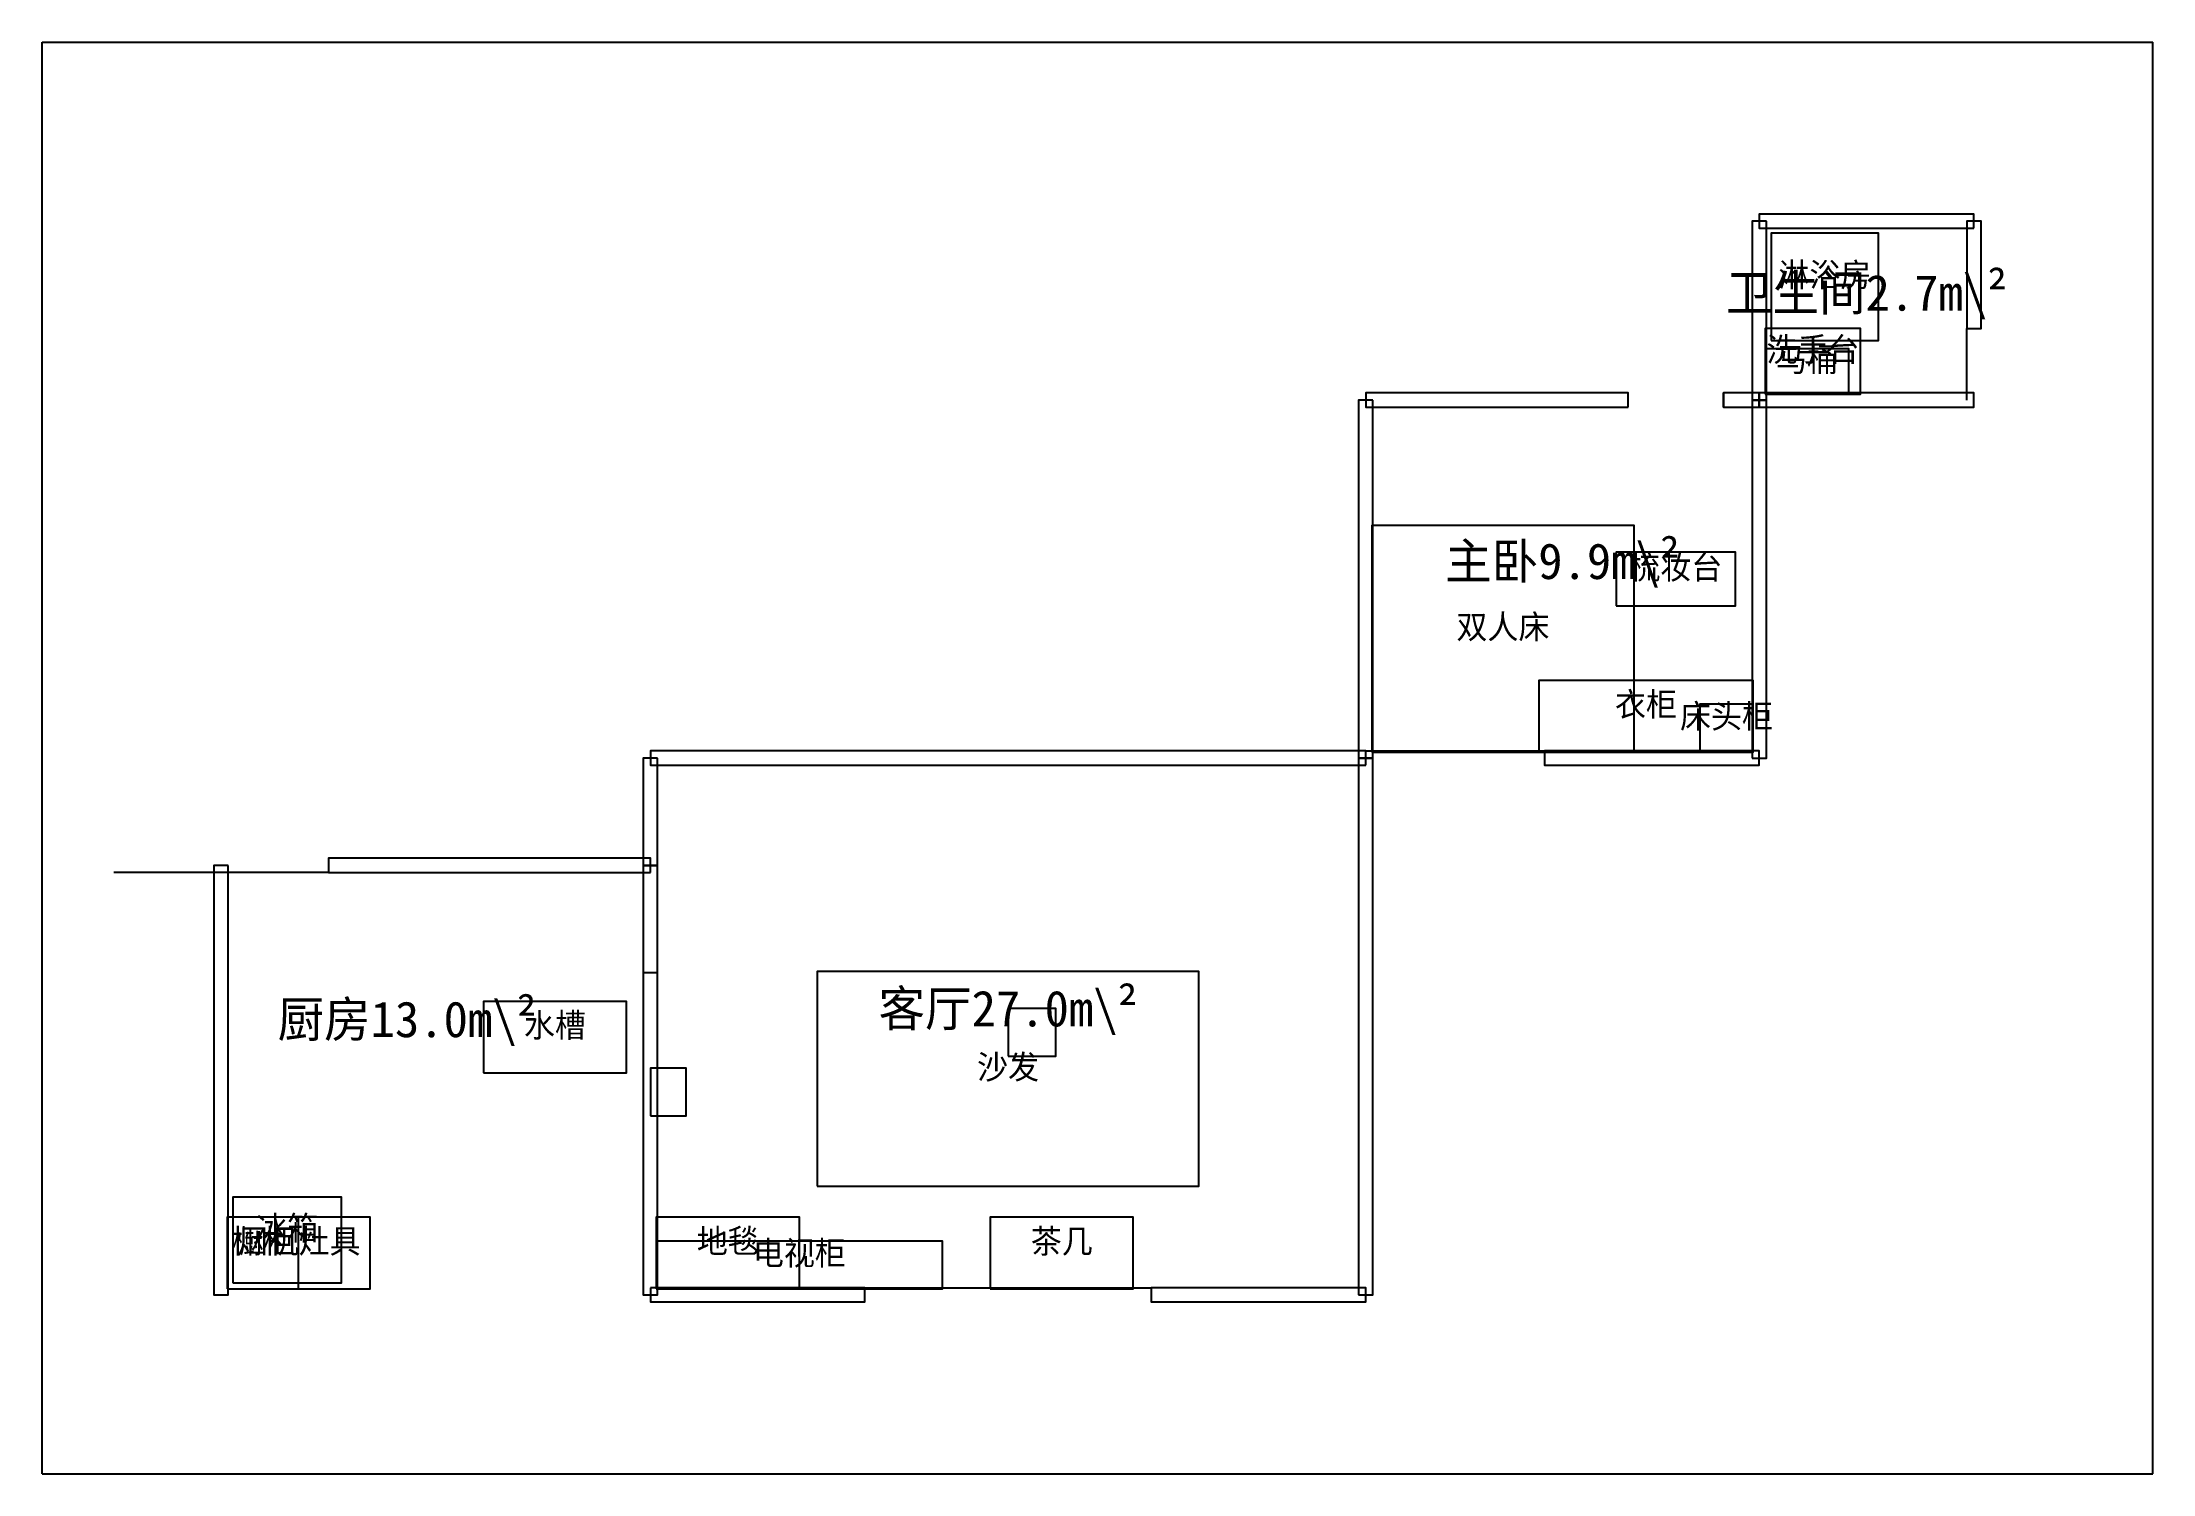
# Model space of a CAD drawing. Header units: metres. Extents: x -5100 to 12600, y -1500 to 10500.
import ezdxf
from ezdxf.enums import TextEntityAlignment as Align

# ---------------------------------------------------------------- set-up
doc = ezdxf.new("R2010")
doc.units = ezdxf.units.M
for name, color, linetype in [('墙体', 7, 'Continuous'), ('家具', 7, 'Continuous'), ('尺寸标注', 7, 'Continuous'), ('房间标注', 7, 'Continuous'), ('柱', 7, 'Continuous'), ('梁', 7, 'Continuous'), ('门窗', 7, 'Continuous')]:
    doc.layers.add(name, color=color, linetype=linetype)

msp = doc.modelspace()

# ---------------------------------------------------------------- linework, layer by layer
at = {"layer": '墙体'}
for points in [[(11100, 8940), (11100, 9060), (9300, 9060), (9300, 8940), (11100, 8940)], [(9360, 9000), (9240, 9000), (9240, 7500), (9360, 7500), (9360, 9000)], [(11040, 8100), (11160, 8100), (11160, 9000), (11040, 9000), (11040, 8100)], [(6060, 7500), (5940, 7500), (5940, 4500), (6060, 4500), (6060, 7500)], [(8200, 7440), (8200, 7560), (6000, 7560), (6000, 7440), (8200, 7440)], [(9300, 7440), (9300, 7560), (9000, 7560), (9000, 7440), (9300, 7440)], [(9240, 4500), (9360, 4500), (9360, 7500), (9240, 7500), (9240, 4500)], [(9300, 7560), (9300, 7440), (11100, 7440), (11100, 7560), (9300, 7560)], [(60, 4500), (-60, 4500), (-60, 3600), (60, 3600), (60, 4500)], [(6000, 4440), (6000, 4560), (0, 4560), (0, 4440), (6000, 4440)], [(5940, 0), (6060, 0), (6060, 4500), (5940, 4500), (5940, 0)], [(7500, 4560), (7500, 4440), (9300, 4440), (9300, 4560), (7500, 4560)], [(-3540, 3600), (-3660, 3600), (-3660, 0), (-3540, 0), (-3540, 3600)], [(0, 3540), (0, 3660), (-2700, 3660), (-2700, 3540), (0, 3540)], [(-60, 0), (60, 0), (60, 3600), (-60, 3600), (-60, 0)], [(60, 2700), (-60, 2700), (-60, 0), (60, 0), (60, 2700)], [(0, 60), (0, -60), (1800, -60), (1800, 60), (0, 60)], [(4200, 60), (4200, -60), (6000, -60), (6000, 60), (4200, 60)]]:
    msp.add_lwpolyline(points, dxfattribs=at)
at = {"layer": '家具'}
for points in [[(9400, 8000), (10300, 8000), (10300, 8900), (9400, 8900), (9400, 8000)], [(9350, 7550), (10150, 7550), (10150, 8100), (9350, 8100), (9350, 7550)], [(9350, 7550), (10050, 7550), (10050, 7930), (9350, 7930), (9350, 7550)], [(6050, 4550), (8250, 4550), (8250, 6450), (6050, 6450), (6050, 4550)], [(8100, 5775), (9100, 5775), (9100, 6225), (8100, 6225), (8100, 5775)], [(7450, 4550), (9250, 4550), (9250, 5150), (7450, 5150), (7450, 4550)], [(8800, 4550), (9250, 4550), (9250, 4950), (8800, 4950), (8800, 4550)], [(1400, 910), (4600, 910), (4600, 2710), (1400, 2710), (1400, 910)], [(-1400, 1860), (-200, 1860), (-200, 2460), (-1400, 2460), (-1400, 1860)], [(-3500, 100), (-2590, 100), (-2590, 820), (-3500, 820), (-3500, 100)], [(-3550, 50), (-2950, 50), (-2950, 650), (-3550, 650), (-3550, 50)], [(-3550, 50), (-2350, 50), (-2350, 650), (-3550, 650), (-3550, 50)], [(50, 50), (1250, 50), (1250, 650), (50, 650), (50, 50)], [(2850, 50), (4050, 50), (4050, 650), (2850, 650), (2850, 50)], [(50, 50), (2450, 50), (2450, 450), (50, 450), (50, 50)]]:
    msp.add_lwpolyline(points, dxfattribs=at)
at = {"layer": '尺寸标注'}
for p, q in [((-5100, 10500), (12600, 10500)), ((-5100, -1500), (-5100, 10500)), ((12600, -1500), (12600, 10500)), ((-5100, -1500), (12600, -1500))]:
    msp.add_line(p, q, dxfattribs=at)
at = {"layer": '柱'}
msp.add_lwpolyline([(3000, 2000), (3400, 2000), (3400, 2400), (3000, 2400), (3000, 2000)], dxfattribs=at)
at = {"layer": '梁'}
msp.add_lwpolyline([(0, 1500), (300, 1500), (300, 1900), (0, 1900), (0, 1500)], dxfattribs=at)
at = {"layer": '门窗'}
for p, q in [((11040, 7500), (11040, 8100)), ((9000, 7440), (9000, 7560)), ((6000, 4560), (7500, 4560)), ((-2700, 3540), (-4500, 3540)), ((60, 3600), (-60, 3600)), ((1800, 60), (4200, 60))]:
    msp.add_line(p, q, dxfattribs=at)

# ---------------------------------------------------------------- texts
at = {"layer": '家具'}
for s, p in [('淋浴房', (9850, 8450)), ('洗手台', (9750, 7825)), ('马桶', (9700, 7740)), ('梳妆台', (8600, 6000)), ('双人床', (7150, 5500)), ('衣柜', (8350, 4850)), ('床头柜', (9025, 4750)), ('水槽', (-800, 2160)), ('沙发', (3000, 1810)), ('橱柜', (-3250, 350)), ('烟机灶具', (-2950, 350)), ('冰箱', (-3045, 460)), ('地毯', (650, 350)), ('茶几', (3450, 350)), ('电视柜', (1250, 250))]:
    msp.add_text(s, height=200, dxfattribs=at).set_placement(p, align=Align.CENTER)
at = {"layer": '房间标注'}
for s, p in [('卫生间2.7m\\²', (10200, 8250)), ('主卧9.9m\\²', (7650, 6000)), ('厨房13.0m\\²', (-2040, 2160)), ('客厅27.0m\\²', (3000, 2250))]:
    msp.add_text(s, height=300, dxfattribs=at).set_placement(p, align=Align.CENTER)

doc.saveas('drawing.dxf')
